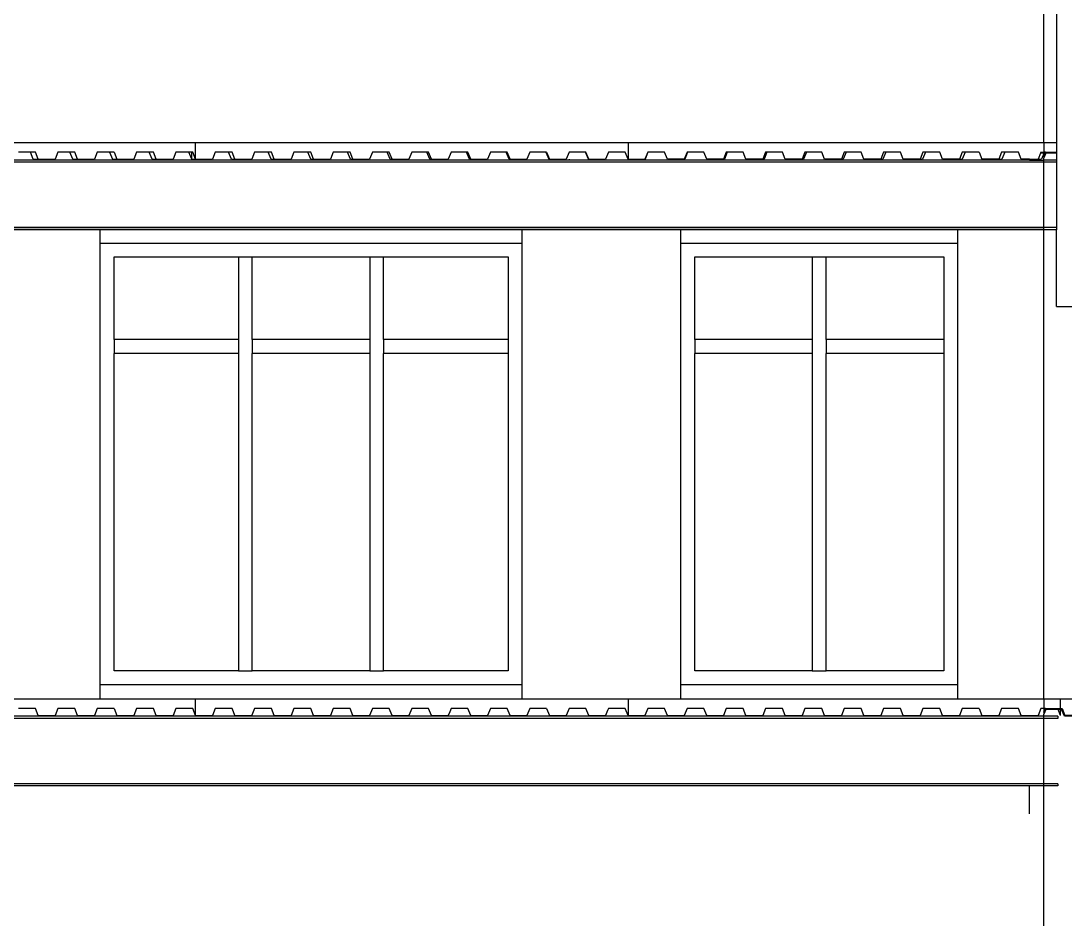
# Model space of a CAD drawing. Extents: x -60 to 60, y -13 to 16.
# Drawn here: x -19.99 to -12.49, y 0.39 to 6.84 of the extents above; entities that cross this region are included whole.
import ezdxf

# ---------------------------------------------------------------- set-up
doc = ezdxf.new("R2010")
doc.units = 0
doc.layers.get('0').update_dxf_attribs({"linetype": 'CONTINUOUS'})

msp = doc.modelspace()

# ---------------------------------------------------------------- linework, layer by layer
for p, q in [((-12.6436, 5.9664), (-12.6436, 7.0164)), ((-12.5536, 7.0164), (-12.5536, 5.9664)), ((-21.844, 5.9664), (-18.7375, 5.9664)), ((-18.7375, 5.8464), (-18.7375, 5.9664)), ((-18.7375, 5.9664), (-15.6309, 5.9664)), ((-15.6309, 5.9664), (-15.6309, 5.8464)), ((-15.6309, 5.9664), (-12.6436, 5.9664)), ((-12.6436, 5.9664), (-12.5536, 5.9664)), ((-12.6436, 5.9664), (-12.6436, 5.8964)), ((-12.5536, 5.9664), (-12.5536, 5.8964)), ((-19.9241, 5.8964), (-20.0084, 5.8964)), ((-19.9038, 5.8464), (-19.9241, 5.8964)), ((-19.8873, 5.8964), (-19.9241, 5.8964)), ((-19.8672, 5.8464), (-19.8873, 5.8964)), ((-19.7259, 5.8964), (-19.7461, 5.8464)), ((-19.6393, 5.8964), (-19.7259, 5.8964)), ((-19.6189, 5.8464), (-19.6393, 5.8964)), ((-19.6049, 5.8964), (-19.6393, 5.8964)), ((-19.5847, 5.8464), (-19.6049, 5.8964)), ((-19.4435, 5.8964), (-19.4637, 5.8464)), ((-19.3544, 5.8964), (-19.4435, 5.8964)), ((-19.3544, 5.8964), (-19.3341, 5.8464)), ((-19.3225, 5.8964), (-19.3544, 5.8964)), ((-19.3225, 5.8964), (-19.3023, 5.8464)), ((-19.1611, 5.8964), (-19.1813, 5.8464)), ((-19.0696, 5.8964), (-19.1611, 5.8964)), ((-19.0492, 5.8464), (-19.0696, 5.8964)), ((-19.0401, 5.8964), (-19.0696, 5.8964)), ((-19.0199, 5.8464), (-19.0401, 5.8964)), ((-18.8787, 5.8964), (-18.8989, 5.8464)), ((-18.7847, 5.8964), (-18.8787, 5.8964)), ((-18.7644, 5.8464), (-18.7847, 5.8964)), ((-18.7644, 5.8964), (-18.7847, 5.8964)), ((-18.7644, 5.8464), (-18.7644, 5.8964)), ((-18.7577, 5.8964), (-18.7644, 5.8964)), ((-18.7375, 5.8464), (-18.7577, 5.8964)), ((-18.5963, 5.8964), (-18.6165, 5.8464)), ((-18.4999, 5.8964), (-18.5963, 5.8964)), ((-18.4795, 5.8464), (-18.4999, 5.8964)), ((-18.4753, 5.8964), (-18.4999, 5.8964)), ((-18.4551, 5.8464), (-18.4753, 5.8964)), ((-18.3139, 5.8964), (-18.334, 5.8464)), ((-18.215, 5.8964), (-18.3139, 5.8964)), ((-18.1947, 5.8464), (-18.215, 5.8964)), ((-18.1928, 5.8964), (-18.215, 5.8964)), ((-18.1727, 5.8464), (-18.1928, 5.8964)), ((-18.0315, 5.8964), (-18.0516, 5.8464)), ((-17.9301, 5.8964), (-18.0315, 5.8964)), ((-17.9098, 5.8464), (-17.9301, 5.8964)), ((-17.9104, 5.8964), (-17.9301, 5.8964)), ((-17.8903, 5.8464), (-17.9104, 5.8964)), ((-17.749, 5.8964), (-17.7692, 5.8464)), ((-17.6453, 5.8964), (-17.749, 5.8964)), ((-17.6249, 5.8464), (-17.6453, 5.8964)), ((-17.628, 5.8964), (-17.6453, 5.8964)), ((-17.6078, 5.8464), (-17.628, 5.8964)), ((-17.4666, 5.8964), (-17.4868, 5.8464)), ((-17.3604, 5.8964), (-17.4666, 5.8964)), ((-17.3401, 5.8464), (-17.3604, 5.8964)), ((-17.3456, 5.8964), (-17.3604, 5.8964)), ((-17.3254, 5.8464), (-17.3456, 5.8964)), ((-17.1842, 5.8964), (-17.2044, 5.8464)), ((-17.0756, 5.8964), (-17.1842, 5.8964)), ((-17.0552, 5.8464), (-17.0756, 5.8964)), ((-17.0632, 5.8964), (-17.0756, 5.8964)), ((-17.043, 5.8464), (-17.0632, 5.8964)), ((-16.9018, 5.8964), (-16.922, 5.8464)), ((-16.7907, 5.8964), (-16.9018, 5.8964)), ((-16.7704, 5.8464), (-16.7907, 5.8964)), ((-16.7808, 5.8964), (-16.7907, 5.8964)), ((-16.7606, 5.8464), (-16.7808, 5.8964)), ((-16.6194, 5.8964), (-16.6396, 5.8464)), ((-16.5059, 5.8964), (-16.6194, 5.8964)), ((-16.4855, 5.8464), (-16.5059, 5.8964)), ((-16.4984, 5.8964), (-16.5059, 5.8964)), ((-16.4782, 5.8464), (-16.4984, 5.8964)), ((-16.337, 5.8964), (-16.3572, 5.8464)), ((-16.221, 5.8964), (-16.337, 5.8964)), ((-16.221, 5.8964), (-16.2007, 5.8464)), ((-16.2159, 5.8964), (-16.221, 5.8964)), ((-16.2159, 5.8964), (-16.1958, 5.8464)), ((-16.0546, 5.8964), (-16.0747, 5.8464)), ((-15.9361, 5.8964), (-16.0546, 5.8964)), ((-15.9158, 5.8464), (-15.9361, 5.8964)), ((-15.9335, 5.8964), (-15.9361, 5.8964)), ((-15.9134, 5.8464), (-15.9335, 5.8964)), ((-15.7722, 5.8964), (-15.7923, 5.8464)), ((-15.6513, 5.8964), (-15.7722, 5.8964)), ((-15.6309, 5.8464), (-15.6513, 5.8964)), ((-15.6511, 5.8964), (-15.6513, 5.8964)), ((-15.6309, 5.8464), (-15.6511, 5.8964)), ((-15.4897, 5.8964), (-15.5099, 5.8464)), ((-15.4885, 5.8964), (-15.5089, 5.8464)), ((-15.4885, 5.8964), (-15.4897, 5.8964)), ((-15.3687, 5.8964), (-15.4885, 5.8964)), ((-15.3485, 5.8464), (-15.3687, 5.8964)), ((-15.2073, 5.8964), (-15.2275, 5.8464)), ((-15.2037, 5.8964), (-15.224, 5.8464)), ((-15.2037, 5.8964), (-15.2073, 5.8964)), ((-15.0863, 5.8964), (-15.2037, 5.8964)), ((-15.0661, 5.8464), (-15.0863, 5.8964)), ((-14.9249, 5.8964), (-14.9451, 5.8464)), ((-14.9188, 5.8964), (-14.9391, 5.8464)), ((-14.9188, 5.8964), (-14.9249, 5.8964)), ((-14.8039, 5.8964), (-14.9188, 5.8964)), ((-14.7837, 5.8464), (-14.8039, 5.8964)), ((-14.6425, 5.8964), (-14.6627, 5.8464)), ((-14.6339, 5.8964), (-14.6543, 5.8464)), ((-14.6339, 5.8964), (-14.6425, 5.8964)), ((-14.5215, 5.8964), (-14.6339, 5.8964)), ((-14.5013, 5.8464), (-14.5215, 5.8964)), ((-14.3601, 5.8964), (-14.3803, 5.8464)), ((-14.3491, 5.8964), (-14.3694, 5.8464)), ((-14.3491, 5.8964), (-14.3601, 5.8964)), ((-14.239, 5.8964), (-14.3491, 5.8964)), ((-14.2189, 5.8464), (-14.239, 5.8964)), ((-14.0777, 5.8964), (-14.0978, 5.8464)), ((-14.0642, 5.8964), (-14.0846, 5.8464)), ((-14.0642, 5.8964), (-14.0777, 5.8964)), ((-13.9566, 5.8964), (-14.0642, 5.8964)), ((-13.9365, 5.8464), (-13.9566, 5.8964)), ((-13.7953, 5.8964), (-13.8154, 5.8464)), ((-13.7794, 5.8964), (-13.7997, 5.8464)), ((-13.7794, 5.8964), (-13.7953, 5.8964)), ((-13.6742, 5.8964), (-13.7794, 5.8964)), ((-13.654, 5.8464), (-13.6742, 5.8964)), ((-13.5128, 5.8964), (-13.533, 5.8464)), ((-13.4945, 5.8964), (-13.5149, 5.8464)), ((-13.4945, 5.8964), (-13.5128, 5.8964)), ((-13.3918, 5.8964), (-13.4945, 5.8964)), ((-13.3716, 5.8464), (-13.3918, 5.8964)), ((-13.2304, 5.8964), (-13.2506, 5.8464)), ((-13.2097, 5.8964), (-13.2304, 5.8964)), ((-13.2097, 5.8964), (-13.23, 5.8464)), ((-13.1094, 5.8964), (-13.2097, 5.8964)), ((-13.1094, 5.8964), (-13.0892, 5.8464)), ((-12.948, 5.8964), (-12.9682, 5.8464)), ((-12.9248, 5.8964), (-12.948, 5.8964)), ((-12.9248, 5.8964), (-12.9452, 5.8464)), ((-12.827, 5.8964), (-12.9248, 5.8964)), ((-12.8068, 5.8464), (-12.827, 5.8964)), ((-12.6679, 5.8907), (-12.6858, 5.8464)), ((-12.6656, 5.8964), (-12.6679, 5.8907)), ((-12.6436, 5.8907), (-12.6679, 5.8907)), ((-12.6656, 5.8964), (-12.6436, 5.8964)), ((-12.6436, 5.8874), (-12.6603, 5.8464)), ((-12.6436, 5.8714), (-12.6335, 5.8964)), ((-12.6436, 5.8964), (-12.6436, 5.8907)), ((-12.6335, 5.8964), (-12.6436, 5.8964)), ((-12.6296, 5.8907), (-12.6436, 5.856)), ((-12.6436, 5.8907), (-12.6436, 5.8874)), ((-12.6436, 5.8874), (-12.6436, 5.8714)), ((-12.6436, 5.8714), (-12.6436, 5.856)), ((-12.6436, 5.8407), (-12.6436, 5.856)), ((-12.6335, 5.8964), (-12.5536, 5.8964)), ((-12.5536, 5.8907), (-12.6296, 5.8907)), ((-12.5536, 5.8964), (-12.5536, 5.8907)), ((-12.5536, 5.8907), (-12.5536, 5.8407)), ((-12.6436, 5.8247), (-27.3436, 5.8247)), ((-12.7475, 5.8407), (-21.6798, 5.8407)), ((-19.9038, 5.8464), (-19.8672, 5.8464)), ((-19.8672, 5.8464), (-19.7461, 5.8464)), ((-19.6189, 5.8464), (-19.5847, 5.8464)), ((-19.5847, 5.8464), (-19.4637, 5.8464)), ((-19.3341, 5.8464), (-19.3023, 5.8464)), ((-19.3023, 5.8464), (-19.1813, 5.8464)), ((-19.0492, 5.8464), (-19.0199, 5.8464)), ((-19.0199, 5.8464), (-18.8989, 5.8464)), ((-18.7644, 5.8464), (-18.7375, 5.8464)), ((-18.7375, 5.8464), (-18.6165, 5.8464)), ((-18.4795, 5.8464), (-18.4551, 5.8464)), ((-18.4551, 5.8464), (-18.334, 5.8464)), ((-18.1947, 5.8464), (-18.1727, 5.8464)), ((-18.1727, 5.8464), (-18.0516, 5.8464)), ((-17.9098, 5.8464), (-17.8903, 5.8464)), ((-17.8903, 5.8464), (-17.7692, 5.8464)), ((-17.6249, 5.8464), (-17.6078, 5.8464)), ((-17.6078, 5.8464), (-17.4868, 5.8464)), ((-17.3401, 5.8464), (-17.3254, 5.8464)), ((-17.3254, 5.8464), (-17.2044, 5.8464)), ((-17.0552, 5.8464), (-17.043, 5.8464)), ((-17.043, 5.8464), (-16.922, 5.8464)), ((-16.7704, 5.8464), (-16.7606, 5.8464)), ((-16.7606, 5.8464), (-16.6396, 5.8464)), ((-16.4855, 5.8464), (-16.4782, 5.8464)), ((-16.4782, 5.8464), (-16.3572, 5.8464)), ((-16.2007, 5.8464), (-16.1958, 5.8464)), ((-16.1958, 5.8464), (-16.0747, 5.8464)), ((-16.1575, 5.8464), (-16.1575, 5.8407)), ((-16.0536, 5.8464), (-16.0536, 5.8407)), ((-15.9158, 5.8464), (-15.9134, 5.8464)), ((-15.9134, 5.8464), (-15.7923, 5.8464)), ((-15.6309, 5.8464), (-15.5099, 5.8464)), ((-15.5099, 5.8464), (-15.5089, 5.8464)), ((-15.2275, 5.8464), (-15.3485, 5.8464)), ((-15.2275, 5.8464), (-15.224, 5.8464)), ((-14.9451, 5.8464), (-15.0661, 5.8464)), ((-14.9451, 5.8464), (-14.9391, 5.8464)), ((-14.6627, 5.8464), (-14.7837, 5.8464)), ((-14.6627, 5.8464), (-14.6543, 5.8464)), ((-14.3803, 5.8464), (-14.5013, 5.8464)), ((-14.3803, 5.8464), (-14.3694, 5.8464)), ((-14.0978, 5.8464), (-14.2189, 5.8464)), ((-14.0978, 5.8464), (-14.0846, 5.8464)), ((-13.8154, 5.8464), (-13.9365, 5.8464)), ((-13.8154, 5.8464), (-13.7997, 5.8464)), ((-13.533, 5.8464), (-13.654, 5.8464)), ((-13.533, 5.8464), (-13.5149, 5.8464)), ((-13.2506, 5.8464), (-13.3716, 5.8464)), ((-13.2506, 5.8464), (-13.23, 5.8464)), ((-12.9682, 5.8464), (-13.0892, 5.8464)), ((-12.9682, 5.8464), (-12.9452, 5.8464)), ((-12.7475, 5.8464), (-12.8068, 5.8464)), ((-12.7475, 5.8407), (-12.7475, 5.8464)), ((-12.7475, 5.8464), (-12.6858, 5.8464)), ((-12.7475, 5.8407), (-12.6436, 5.8407)), ((-12.6858, 5.8464), (-12.6603, 5.8464)), ((-12.6436, 5.8247), (-12.6436, 5.8407)), ((-12.5536, 5.8407), (-12.6436, 5.8407)), ((-12.5536, 5.8247), (-12.6436, 5.8247)), ((-12.6436, 5.3567), (-12.6436, 5.8247)), ((-12.5536, 5.8407), (-12.5536, 5.8247)), ((-12.5536, 5.8247), (-12.5536, 5.3567)), ((-12.6436, 5.3567), (-27.3436, 5.3567)), ((-27.3436, 5.345), (-12.6436, 5.345)), ((-19.4225, 5.3407), (-20.5647, 5.3407)), ((-19.4225, 5.245), (-19.4225, 5.3407)), ((-16.3931, 5.3407), (-19.4225, 5.3407)), ((-15.2509, 5.3407), (-16.3931, 5.3407)), ((-16.3931, 5.3407), (-16.3931, 5.245)), ((-15.2509, 5.245), (-15.2509, 5.3407)), ((-13.2644, 5.3407), (-15.2509, 5.3407)), ((-12.6436, 5.3407), (-13.2644, 5.3407)), ((-13.2644, 5.3407), (-13.2644, 5.245)), ((-12.5536, 5.3567), (-12.6436, 5.3567)), ((-12.6436, 5.345), (-12.6436, 5.3567)), ((-12.6436, 5.345), (-12.6436, 5.3407)), ((-12.5536, 5.3407), (-12.6436, 5.3407)), ((-12.6436, 1.9707), (-12.6436, 5.3407)), ((-12.5536, 5.3567), (-12.5536, 5.3407)), ((-12.5536, 4.7886), (-12.5536, 5.3407)), ((-19.4225, 2.0707), (-19.4225, 5.245)), ((-19.4225, 5.245), (-16.3931, 5.245)), ((-16.3931, 5.245), (-16.3931, 2.0707)), ((-15.2509, 5.245), (-13.2644, 5.245)), ((-15.2509, 2.0707), (-15.2509, 5.245)), ((-13.2644, 5.245), (-13.2644, 2.0707)), ((-19.3232, 4.5507), (-19.3232, 5.145)), ((-19.3232, 5.145), (-18.4293, 5.145)), ((-18.4293, 5.145), (-18.3299, 5.145)), ((-18.4293, 5.145), (-18.4293, 4.5507)), ((-18.3299, 5.145), (-17.4857, 5.145)), ((-18.3299, 4.5507), (-18.3299, 5.145)), ((-17.4857, 5.145), (-17.4857, 4.5507)), ((-17.4857, 5.145), (-17.3864, 5.145)), ((-17.3864, 4.5507), (-17.3864, 5.145)), ((-17.3864, 5.145), (-16.4924, 5.145)), ((-16.4924, 5.145), (-16.4924, 4.5507)), ((-15.1516, 4.5507), (-15.1516, 5.145)), ((-15.1516, 5.145), (-14.3073, 5.145)), ((-14.3073, 5.145), (-14.208, 5.145)), ((-14.3073, 5.145), (-14.3073, 4.5507)), ((-14.208, 4.5507), (-14.208, 5.145)), ((-14.208, 5.145), (-13.3637, 5.145)), ((-13.3637, 5.145), (-13.3637, 4.5507)), ((-12.5536, 4.7886), (-12.4336, 4.7886)), ((-18.4293, 4.5507), (-19.3232, 4.5507)), ((-19.3232, 4.5507), (-19.3232, 4.4507)), ((-18.4293, 4.5507), (-18.4293, 4.4507)), ((-17.4857, 4.5507), (-18.3299, 4.5507)), ((-18.3299, 4.5507), (-18.3299, 4.4507)), ((-17.4857, 4.5507), (-17.4857, 4.4507)), ((-16.4924, 4.5507), (-17.3864, 4.5507)), ((-17.3864, 4.5507), (-17.3864, 4.4507)), ((-16.4924, 4.5507), (-16.4924, 4.4507)), ((-14.3073, 4.5507), (-15.1516, 4.5507)), ((-15.1516, 4.5507), (-15.1516, 4.4507)), ((-14.3073, 4.5507), (-14.3073, 4.4507)), ((-13.3637, 4.5507), (-14.208, 4.5507)), ((-14.208, 4.5507), (-14.208, 4.4507)), ((-13.3637, 4.5507), (-13.3637, 4.4507)), ((-18.4293, 4.4507), (-19.3232, 4.4507)), ((-19.3232, 2.1707), (-19.3232, 4.4507)), ((-18.4293, 4.4507), (-18.4293, 2.1707)), ((-17.4857, 4.4507), (-18.3299, 4.4507)), ((-18.3299, 2.1707), (-18.3299, 4.4507)), ((-17.4857, 4.4507), (-17.4857, 2.1707)), ((-16.4924, 4.4507), (-17.3864, 4.4507)), ((-17.3864, 2.1707), (-17.3864, 4.4507)), ((-16.4924, 4.4507), (-16.4924, 2.1707)), ((-14.3073, 4.4507), (-15.1516, 4.4507)), ((-15.1516, 2.1707), (-15.1516, 4.4507)), ((-14.3073, 4.4507), (-14.3073, 2.1707)), ((-13.3637, 4.4507), (-14.208, 4.4507)), ((-14.208, 2.1707), (-14.208, 4.4507)), ((-13.3637, 4.4507), (-13.3637, 2.1707)), ((-18.4293, 2.1707), (-19.3232, 2.1707)), ((-18.4293, 2.1707), (-18.3299, 2.1707)), ((-17.4857, 2.1707), (-18.3299, 2.1707)), ((-17.4857, 2.1707), (-17.3864, 2.1707)), ((-16.4924, 2.1707), (-17.3864, 2.1707)), ((-14.3073, 2.1707), (-15.1516, 2.1707)), ((-14.3073, 2.1707), (-14.208, 2.1707)), ((-13.3637, 2.1707), (-14.208, 2.1707)), ((-16.3931, 2.0707), (-19.4225, 2.0707)), ((-19.4225, 1.9707), (-19.4225, 2.0707)), ((-16.3931, 2.0707), (-16.3931, 1.9707)), ((-13.2644, 2.0707), (-15.2509, 2.0707)), ((-15.2509, 1.9707), (-15.2509, 2.0707)), ((-13.2644, 2.0707), (-13.2644, 1.9707)), ((-20.5647, 1.9707), (-19.4225, 1.9707)), ((-19.4225, 1.9707), (-18.7375, 1.9707)), ((-18.7375, 1.8507), (-18.7375, 1.9707)), ((-18.7375, 1.9707), (-16.3931, 1.9707)), ((-16.3931, 1.9707), (-15.6309, 1.9707)), ((-15.6309, 1.9707), (-15.6309, 1.8507)), ((-15.6309, 1.9707), (-15.2509, 1.9707)), ((-15.2509, 1.9707), (-13.2644, 1.9707)), ((-13.2644, 1.9707), (-12.6436, 1.9707)), ((-12.6436, 1.9707), (-12.5244, 1.9707)), ((-12.6436, 1.9707), (-12.6436, 1.9007)), ((-12.5244, 1.9707), (-12.3436, 1.9707)), ((-12.5244, 1.9007), (-12.5244, 1.9707)), ((-19.8873, 1.9007), (-20.0084, 1.9007)), ((-19.8672, 1.8507), (-19.8873, 1.9007)), ((-19.7259, 1.9007), (-19.7461, 1.8507)), ((-19.6049, 1.9007), (-19.7259, 1.9007)), ((-19.5847, 1.8507), (-19.6049, 1.9007)), ((-19.4435, 1.9007), (-19.4637, 1.8507)), ((-19.3225, 1.9007), (-19.4435, 1.9007)), ((-19.3225, 1.9007), (-19.3023, 1.8507)), ((-19.1611, 1.9007), (-19.1813, 1.8507)), ((-19.0401, 1.9007), (-19.1611, 1.9007)), ((-19.0199, 1.8507), (-19.0401, 1.9007)), ((-18.8787, 1.9007), (-18.8989, 1.8507)), ((-18.7577, 1.9007), (-18.8787, 1.9007)), ((-18.7375, 1.8507), (-18.7577, 1.9007)), ((-18.5963, 1.9007), (-18.6165, 1.8507)), ((-18.5893, 1.9007), (-18.5963, 1.9007)), ((-18.4753, 1.9007), (-18.5893, 1.9007)), ((-18.466, 1.8776), (-18.4753, 1.9007)), ((-18.4551, 1.8507), (-18.466, 1.8776)), ((-18.3139, 1.9007), (-18.3332, 1.8528)), ((-18.1928, 1.9007), (-18.3139, 1.9007)), ((-18.1727, 1.8507), (-18.1928, 1.9007)), ((-18.0315, 1.9007), (-18.0516, 1.8507)), ((-17.9104, 1.9007), (-18.0315, 1.9007)), ((-17.8903, 1.8507), (-17.9104, 1.9007)), ((-17.749, 1.9007), (-17.7692, 1.8507)), ((-17.628, 1.9007), (-17.749, 1.9007)), ((-17.6078, 1.8507), (-17.628, 1.9007)), ((-17.4666, 1.9007), (-17.4868, 1.8507)), ((-17.3456, 1.9007), (-17.4666, 1.9007)), ((-17.3254, 1.8507), (-17.3456, 1.9007)), ((-17.1842, 1.9007), (-17.2044, 1.8507)), ((-17.0632, 1.9007), (-17.1842, 1.9007)), ((-17.043, 1.8507), (-17.0632, 1.9007)), ((-16.9116, 1.8765), (-16.922, 1.8507)), ((-16.9018, 1.9007), (-16.9116, 1.8765)), ((-16.7808, 1.9007), (-16.9018, 1.9007)), ((-16.7606, 1.8507), (-16.7808, 1.9007)), ((-16.6194, 1.9007), (-16.6396, 1.8507)), ((-16.4984, 1.9007), (-16.6194, 1.9007)), ((-16.4782, 1.8507), (-16.4984, 1.9007)), ((-16.337, 1.9007), (-16.3572, 1.8507)), ((-16.2159, 1.9007), (-16.337, 1.9007)), ((-16.2159, 1.9007), (-16.1958, 1.8507)), ((-16.0546, 1.9007), (-16.0747, 1.8507)), ((-15.9335, 1.9007), (-16.0546, 1.9007)), ((-15.9134, 1.8507), (-15.9335, 1.9007)), ((-15.7776, 1.8871), (-15.7923, 1.8507)), ((-15.7722, 1.9007), (-15.7776, 1.8871)), ((-15.6511, 1.9007), (-15.7722, 1.9007)), ((-15.6309, 1.8507), (-15.6511, 1.9007)), ((-15.4897, 1.9007), (-15.5099, 1.8507)), ((-15.3687, 1.9007), (-15.4897, 1.9007)), ((-15.3485, 1.8507), (-15.3687, 1.9007)), ((-15.2073, 1.9007), (-15.2275, 1.8507)), ((-15.0863, 1.9007), (-15.2073, 1.9007)), ((-15.0661, 1.8507), (-15.0863, 1.9007)), ((-14.9249, 1.9007), (-14.9451, 1.8507)), ((-14.8039, 1.9007), (-14.9249, 1.9007)), ((-14.7837, 1.8507), (-14.8039, 1.9007)), ((-14.6425, 1.9007), (-14.6627, 1.8507)), ((-14.5215, 1.9007), (-14.6425, 1.9007)), ((-14.5013, 1.8507), (-14.5215, 1.9007)), ((-14.3601, 1.9007), (-14.3803, 1.8507)), ((-14.239, 1.9007), (-14.3601, 1.9007)), ((-14.2189, 1.8507), (-14.239, 1.9007)), ((-14.0777, 1.9007), (-14.0978, 1.8507)), ((-13.9566, 1.9007), (-14.0777, 1.9007)), ((-13.9365, 1.8507), (-13.9566, 1.9007)), ((-13.7953, 1.9007), (-13.8154, 1.8507)), ((-13.7321, 1.9007), (-13.7953, 1.9007)), ((-13.6742, 1.9007), (-13.7321, 1.9007)), ((-13.654, 1.8507), (-13.6742, 1.9007)), ((-13.5128, 1.9007), (-13.533, 1.8507)), ((-13.3918, 1.9007), (-13.5128, 1.9007)), ((-13.3716, 1.8507), (-13.3918, 1.9007)), ((-13.2304, 1.9007), (-13.2506, 1.8507)), ((-13.1094, 1.9007), (-13.2304, 1.9007)), ((-13.1094, 1.9007), (-13.0892, 1.8507)), ((-12.948, 1.9007), (-12.9682, 1.8507)), ((-12.827, 1.9007), (-12.948, 1.9007)), ((-12.8068, 1.8507), (-12.827, 1.9007)), ((-12.6656, 1.9007), (-12.6858, 1.8507)), ((-12.6436, 1.9007), (-12.6656, 1.9007)), ((-12.6436, 1.8757), (-12.6335, 1.9007)), ((-12.6436, 1.9007), (-12.6436, 1.8757)), ((-12.6335, 1.9007), (-12.6436, 1.9007)), ((-12.6296, 1.895), (-12.6436, 1.8603)), ((-12.6436, 1.8757), (-12.6436, 1.8603)), ((-12.6335, 1.9007), (-12.5446, 1.9007)), ((-12.5423, 1.895), (-12.6296, 1.895)), ((-12.5423, 1.895), (-12.5446, 1.9007)), ((-12.5446, 1.9007), (-12.5244, 1.9007)), ((-12.5244, 1.8507), (-12.5423, 1.895)), ((-12.5244, 1.895), (-12.5423, 1.895)), ((-12.5244, 1.9007), (-12.5125, 1.9007)), ((-12.5244, 1.895), (-12.5244, 1.9007)), ((-12.5164, 1.895), (-12.5244, 1.895)), ((-12.5244, 1.8507), (-12.5244, 1.895)), ((-12.4962, 1.845), (-12.5164, 1.895)), ((-12.5125, 1.9007), (-12.4923, 1.8507)), ((-12.6436, 1.829), (-27.3436, 1.829)), ((-19.9679, 1.845), (-20.8487, 1.845)), ((-18.2912, 1.845), (-19.9679, 1.845)), ((-19.8672, 1.8507), (-19.7461, 1.8507)), ((-19.5847, 1.8507), (-19.4637, 1.8507)), ((-19.3023, 1.8507), (-19.1813, 1.8507)), ((-19.0199, 1.8507), (-18.8989, 1.8507)), ((-18.7375, 1.8507), (-18.6165, 1.8507)), ((-18.4551, 1.8507), (-18.334, 1.8507)), ((-18.3332, 1.8528), (-18.334, 1.8507)), ((-16.8668, 1.845), (-18.2912, 1.845)), ((-18.1727, 1.8507), (-18.0516, 1.8507)), ((-17.8903, 1.8507), (-17.7692, 1.8507)), ((-17.6078, 1.8507), (-17.4868, 1.8507)), ((-17.3254, 1.8507), (-17.2044, 1.8507)), ((-17.043, 1.8507), (-16.922, 1.8507)), ((-15.6363, 1.845), (-16.8668, 1.845)), ((-16.7606, 1.8507), (-16.6396, 1.8507)), ((-16.4782, 1.8507), (-16.3572, 1.8507)), ((-16.1958, 1.8507), (-16.0747, 1.8507)), ((-16.0536, 1.8507), (-16.0536, 1.845)), ((-15.9134, 1.8507), (-15.7923, 1.8507)), ((-14.6722, 1.845), (-15.6363, 1.845)), ((-15.6309, 1.8507), (-15.5099, 1.8507)), ((-15.3485, 1.8507), (-15.2275, 1.8507)), ((-15.0661, 1.8507), (-14.9451, 1.8507)), ((-14.7837, 1.8507), (-14.6761, 1.8507)), ((-14.6761, 1.8507), (-14.6627, 1.8507)), ((-13.824, 1.845), (-14.6722, 1.845)), ((-14.5013, 1.8507), (-14.3803, 1.8507)), ((-14.2189, 1.8507), (-14.0978, 1.8507)), ((-13.9365, 1.8507), (-13.8154, 1.8507)), ((-12.7475, 1.845), (-13.824, 1.845)), ((-13.654, 1.8507), (-13.533, 1.8507)), ((-13.3716, 1.8507), (-13.2506, 1.8507)), ((-13.0892, 1.8507), (-12.9682, 1.8507)), ((-12.8068, 1.8507), (-12.7475, 1.8507)), ((-12.7475, 1.845), (-12.7475, 1.8507)), ((-12.7475, 1.8507), (-12.6858, 1.8507)), ((-12.6436, 1.845), (-12.7475, 1.845)), ((-12.6436, 1.845), (-12.6436, 1.8603)), ((-12.6436, 1.829), (-12.6436, 1.845)), ((-12.5436, 1.845), (-12.6436, 1.845)), ((-12.5436, 1.829), (-12.6436, 1.829)), ((-12.6436, 1.361), (-12.6436, 1.829)), ((-12.5436, 1.845), (-12.5436, 1.829)), ((-12.3674, 1.845), (-12.4962, 1.845)), ((-12.3713, 1.8507), (-12.4923, 1.8507)), ((-12.6436, 1.361), (-27.3436, 1.361)), ((-12.5436, 1.361), (-12.6436, 1.361)), ((-12.6436, 1.345), (-12.6436, 1.361)), ((-12.5436, 1.361), (-12.5436, 1.345)), ((-18.6795, 1.345), (-20.6717, 1.345)), ((-18.1802, 1.345), (-18.6795, 1.345)), ((-15.9119, 1.345), (-18.1802, 1.345)), ((-15.7675, 1.345), (-15.9119, 1.345)), ((-14.103, 1.345), (-15.7675, 1.345)), ((-12.7475, 1.345), (-14.103, 1.345)), ((-12.7475, 1.1452), (-12.7475, 1.345)), ((-12.6436, 1.345), (-12.7475, 1.345)), ((-12.6436, 1.1454), (-12.6436, 1.345)), ((-12.5436, 1.345), (-12.6436, 1.345)), ((-12.6436, 0.7159), (-12.6436, 1.1454)), ((-12.6436, 0.6099), (-12.6436, 0.7159)), ((-12.6436, 0.4825), (-12.6436, 0.6099)), ((-12.6436, 0.2643), (-12.6436, 0.4825))]:
    msp.add_line(p, q)

doc.saveas('drawing.dxf')
